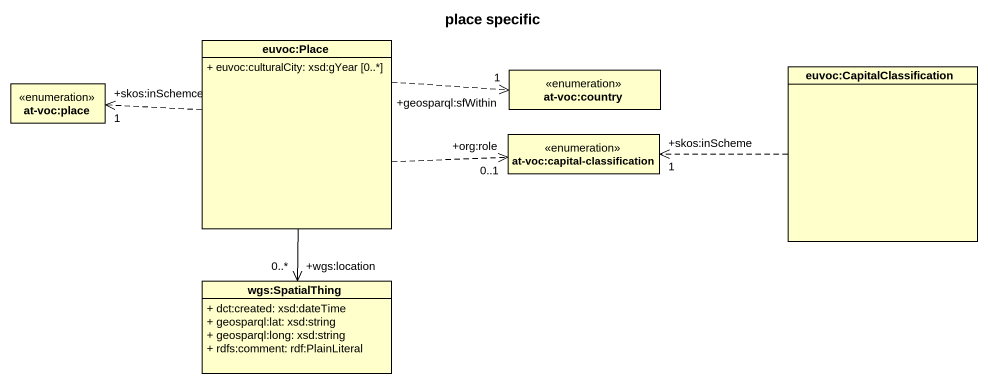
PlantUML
@startuml
title place specific
hide circle
hide empty members
skinparam classAttributeIconSize 0
class "euvoc:Place" as euvoc_Place {
  + euvoc:culturalCity: xsd:gYear [0..*]
}
enum "at-voc:place" as at_voc_place
enum "at-voc:country" as at_voc_country
class "euvoc:CapitalClassification" as euvoc_CapitalClassification
enum "at-voc:capital-classification" as at_voc_capital
class "wgs:SpatialThing" as wgs_SpatialThing {
  + dct:created: xsd:dateTime
  + geosparql:lat: xsd:string
  + geosparql:long: xsd:string
  + rdfs:comment: rdf:PlainLiteral
}
euvoc_Place .left.> "+skos:inSchemce\n1" at_voc_place
euvoc_Place .right.> "+geosparql:sfWithin\n1" at_voc_country
euvoc_Place .right.> "+org:role\n0..1" at_voc_capital
euvoc_Place --> "+wgs:location\n0..*" wgs_SpatialThing
euvoc_CapitalClassification .left.> "+skos:inScheme\n1" at_voc_capital
@enduml
